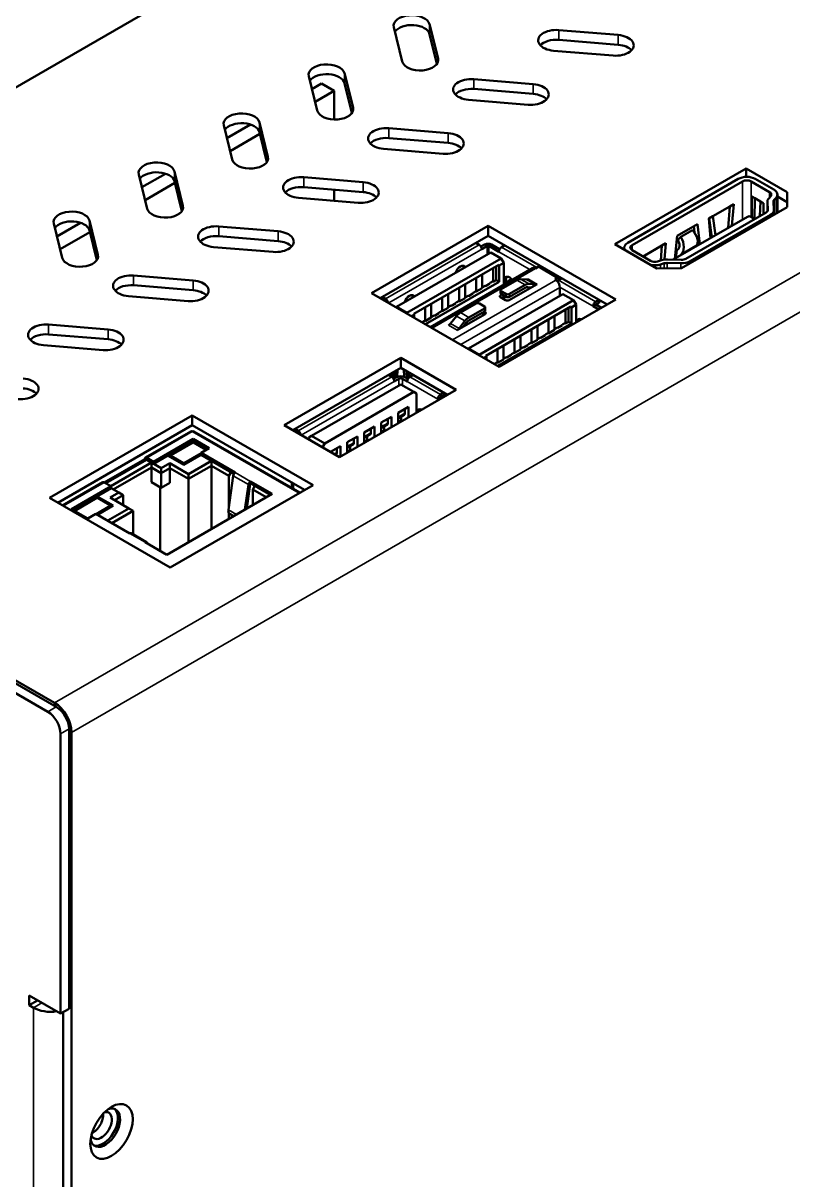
# Model space of a CAD drawing. Header units: millimetres. Extents: x 2117 to 4352, y 853 to 2102.
# Drawn here: x 3406.3 to 3470.3, y 1853.2 to 1949.4 of the extents above; entities that cross this region are included whole.
import ezdxf

# ---------------------------------------------------------------- set-up
doc = ezdxf.new("R2010")
doc.units = ezdxf.units.MM
doc.header["$LTSCALE"] = 1.8
doc.layers.add('외형선(ISO)', color=7, linetype='Continuous', lineweight=50)
doc.layers.add('좁은 외형선(ISO)', color=7, linetype='Continuous', lineweight=35)

msp = doc.modelspace()

# ---------------------------------------------------------------- linework, layer by layer
at = {"layer": '외형선(ISO)'}
for p, q in [((3363.978, 1919.986), (3464.175, 1977.835)), ((3437.8, 1946.196), (3437.093, 1949.053)), ((3440.063, 1949.298), (3440.77, 1946.441)), ((3440.678, 1945.997), (3440.063, 1948.482)), ((3450.811, 1948.808), (3455.761, 1948.4)), ((3455.761, 1947.584), (3450.811, 1947.992)), ((3455.336, 1946.686), (3450.387, 1947.094)), ((3430.729, 1942.113), (3430.022, 1944.971)), ((3432.992, 1945.216), (3433.699, 1942.358)), ((3443.74, 1944.726), (3448.69, 1944.318)), ((3430.287, 1943.899), (3431.083, 1944.359)), ((3430.552, 1942.828), (3432.143, 1943.746)), ((3432.143, 1943.746), (3431.083, 1944.359)), ((3432.143, 1943.746), (3432.143, 1941.371)), ((3433.607, 1941.914), (3432.992, 1944.399)), ((3448.69, 1943.501), (3443.74, 1943.909)), ((3448.265, 1942.603), (3443.316, 1943.011)), ((3423.658, 1938.031), (3422.951, 1940.888)), ((3423.216, 1939.817), (3425.175, 1940.948)), ((3425.921, 1941.133), (3426.628, 1938.276)), ((3423.481, 1938.745), (3425.956, 1940.174)), ((3426.536, 1937.832), (3425.921, 1940.317)), ((3436.669, 1940.643), (3441.619, 1940.235)), ((3441.619, 1939.419), (3436.669, 1939.827)), ((3441.194, 1938.521), (3436.245, 1938.929)), ((3418.85, 1937.051), (3419.557, 1934.193)), ((3455.48, 1930.994), (3466.393, 1937.294)), ((3466.393, 1937.294), (3469.822, 1935.314)), ((3466.393, 1937.294), (3466.393, 1936.598)), ((3416.587, 1933.948), (3415.88, 1936.806)), ((3416.145, 1935.734), (3418.104, 1936.865)), ((3416.41, 1934.663), (3418.885, 1936.091)), ((3419.465, 1933.749), (3418.85, 1936.234)), ((3429.598, 1936.561), (3434.547, 1936.153)), ((3465.745, 1936.43), (3456.553, 1931.123)), ((3456.906, 1930.919), (3466.099, 1936.226)), ((3466.806, 1936.226), (3468.35, 1935.335)), ((3468.703, 1935.539), (3467.159, 1936.43)), ((3434.547, 1935.336), (3429.598, 1935.744)), ((3432.143, 1935.535), (3432.143, 1934.601)), ((3468.44, 1934.997), (3468.273, 1934.812)), ((3468.996, 1935.131), (3468.996, 1933.612)), ((3469.822, 1934.498), (3468.996, 1934.975)), ((3469.822, 1935.314), (3469.822, 1934.09)), ((3434.123, 1934.438), (3429.173, 1934.846)), ((3469.822, 1934.09), (3461.031, 1929.014)), ((3465.038, 1934.144), (3463.624, 1933.328)), ((3464.909, 1932.357), (3465.038, 1934.144)), ((3465.038, 1934.144), (3465.376, 1934.34)), ((3465.376, 1934.34), (3465.22, 1932.536)), ((3466.859, 1934.971), (3467.126, 1934.817)), ((3466.859, 1933.256), (3466.859, 1934.971)), ((3467.083, 1933.08), (3467.126, 1934.817)), ((3467.582, 1934.554), (3467.126, 1934.817)), ((3467.539, 1933.343), (3467.582, 1934.554)), ((3467.582, 1934.554), (3467.849, 1934.399)), ((3467.849, 1934.399), (3467.849, 1933.522)), ((3468.16, 1934.546), (3468.16, 1933.723)), ((3468.161, 1934.52), (3468.21, 1933.863)), ((3468.71, 1933.875), (3468.66, 1934.533)), ((3468.716, 1934.679), (3468.883, 1934.864)), ((3466.521, 1933.288), (3460.335, 1929.716)), ((3468.064, 1933.646), (3461.375, 1929.784)), ((3461.729, 1929.58), (3468.418, 1933.442)), ((3463.285, 1933.132), (3463.624, 1933.328)), ((3463.442, 1931.51), (3463.285, 1933.132)), ((3463.554, 1931.575), (3463.325, 1933.155)), ((3463.853, 1931.747), (3463.624, 1933.328)), ((3466.955, 1933.2), (3466.804, 1933.288)), ((3466.907, 1932.978), (3466.989, 1933.063)), ((3467.014, 1933.119), (3467.014, 1933.04)), ((3468.711, 1933.85), (3468.711, 1933.448)), ((3409.516, 1929.866), (3408.809, 1932.723)), ((3409.074, 1931.652), (3411.033, 1932.783)), ((3411.779, 1932.968), (3412.486, 1930.111)), ((3412.394, 1929.667), (3411.779, 1932.152)), ((3422.527, 1932.478), (3427.476, 1932.07)), ((3435.247, 1926.93), (3444.935, 1932.523)), ((3444.935, 1932.523), (3455.556, 1926.391)), ((3444.935, 1932.523), (3444.935, 1931.707)), ((3460.654, 1931.695), (3462.351, 1932.674)), ((3461.946, 1932.174), (3460.956, 1931.602)), ((3462.101, 1931.961), (3462.041, 1932.495)), ((3462.351, 1932.674), (3462.541, 1930.99)), ((3409.339, 1930.58), (3411.814, 1932.009)), ((3427.476, 1931.254), (3422.527, 1931.662)), ((3444.935, 1931.707), (3435.955, 1926.522)), ((3454.848, 1925.983), (3444.935, 1931.707)), ((3460.464, 1929.791), (3460.654, 1931.695)), ((3460.717, 1931.36), (3460.956, 1931.602)), ((3427.052, 1930.356), (3422.102, 1930.764)), ((3445.154, 1930.315), (3437.305, 1925.783)), ((3444.185, 1930.956), (3443.91, 1931.115)), ((3444.337, 1930.798), (3444.645, 1930.976)), ((3444.404, 1930.584), (3444.864, 1930.85)), ((3444.645, 1930.976), (3444.864, 1930.85)), ((3445.006, 1930.85), (3445.225, 1930.976)), ((3445.006, 1930.85), (3445.826, 1930.376)), ((3445.154, 1930.315), (3446.031, 1929.809)), ((3445.225, 1930.976), (3445.894, 1930.59)), ((3446.321, 1930.907), (3446.045, 1930.748)), ((3458.957, 1928.987), (3455.48, 1930.994)), ((3456.26, 1930.627), (3456.188, 1930.586)), ((3456.26, 1930.715), (3456.26, 1930.544)), ((3458.45, 1929.619), (3456.906, 1930.511)), ((3459.381, 1930.878), (3457.967, 1930.062)), ((3459.292, 1929.645), (3459.381, 1930.878)), ((3459.381, 1930.878), (3459.72, 1931.074)), ((3459.72, 1931.074), (3459.601, 1929.715)), ((3460.538, 1929.834), (3460.63, 1930.511)), ((3460.747, 1930.579), (3460.63, 1930.511)), ((3462.244, 1930.859), (3460.958, 1930.117)), ((3462.244, 1930.859), (3462.247, 1930.82)), ((3438.182, 1925.277), (3446.031, 1929.809)), ((3445.819, 1929.278), (3438.748, 1925.195)), ((3445.854, 1929.217), (3445.819, 1929.278)), ((3446.243, 1929.441), (3445.854, 1929.217)), ((3445.854, 1929.217), (3445.854, 1927.869)), ((3446.031, 1929.809), (3446.243, 1929.441)), ((3446.243, 1929.441), (3446.243, 1927.634)), ((3457.825, 1929.98), (3457.967, 1930.062)), ((3457.993, 1929.883), (3457.967, 1930.062)), ((3459.356, 1929.664), (3459.034, 1929.567)), ((3459.265, 1929.311), (3459.586, 1929.408)), ((3459.839, 1929.44), (3460.978, 1929.411)), ((3461, 1929.7), (3459.861, 1929.728)), ((3460.958, 1930.117), (3460.952, 1930.073)), ((3415.456, 1928.396), (3420.405, 1927.988)), ((3448.625, 1929.009), (3440.136, 1924.108)), ((3442.88, 1929.085), (3442.89, 1929.008)), ((3444.44, 1927.339), (3444.44, 1928.482)), ((3444.44, 1928.482), (3444.44, 1927.388)), ((3445.359, 1929.012), (3445.359, 1927.869)), ((3445.359, 1927.918), (3445.359, 1929.012)), ((3445.607, 1929.155), (3445.607, 1928.012)), ((3449.087, 1929.107), (3448.875, 1928.985)), ((3449.242, 1929.122), (3450.84, 1928.2)), ((3449.347, 1929.062), (3449.432, 1929.11)), ((3449.491, 1929.077), (3449.491, 1928.979)), ((3461.031, 1929.014), (3458.957, 1928.987)), ((3420.405, 1927.171), (3415.456, 1927.579)), ((3445.854, 1927.869), (3439.738, 1924.338)), ((3442.531, 1927.379), (3442.531, 1926.236)), ((3442.531, 1926.285), (3442.531, 1927.379)), ((3443.026, 1926.522), (3443.026, 1927.665)), ((3443.026, 1927.665), (3443.026, 1926.571)), ((3443.945, 1928.196), (3443.945, 1927.053)), ((3443.945, 1927.102), (3443.945, 1928.196)), ((3444.44, 1927.339), (3443.945, 1927.053)), ((3444.687, 1927.531), (3444.44, 1927.388)), ((3444.723, 1927.502), (3444.719, 1927.504)), ((3444.723, 1927.502), (3445.076, 1927.706)), ((3445.076, 1927.706), (3445.072, 1927.708)), ((3445.359, 1927.918), (3445.112, 1927.775)), ((3445.317, 1927.894), (3445.359, 1927.869)), ((3445.607, 1928.012), (3445.359, 1927.869)), ((3445.607, 1928.012), (3445.854, 1927.869)), ((3446.013, 1927.267), (3447.314, 1928.018)), ((3446.384, 1927.716), (3446.43, 1928.135)), ((3446.45, 1927.778), (3446.435, 1927.745)), ((3446.579, 1927.927), (3446.833, 1928.073)), ((3449.009, 1927.682), (3446.676, 1926.335)), ((3446.72, 1926.859), (3448.021, 1927.61)), ((3446.72, 1926.614), (3448.021, 1927.365)), ((3447.637, 1928.103), (3448.133, 1928.052)), ((3448.237, 1927.422), (3448.509, 1927.394)), ((3448.344, 1927.695), (3448.841, 1927.644)), ((3449.002, 1927.686), (3449.009, 1927.682)), ((3449.002, 1927.686), (3449.002, 1927.678)), ((3450.473, 1928.062), (3450.685, 1928.184)), ((3450.558, 1928.013), (3450.473, 1928.062)), ((3450.667, 1927.929), (3450.685, 1927.94)), ((3451.058, 1928.171), (3450.783, 1928.012)), ((3450.911, 1926.698), (3450.911, 1927.401)), ((3419.981, 1926.273), (3415.031, 1926.681)), ((3445.868, 1920.798), (3435.247, 1926.93)), ((3436.073, 1926.59), (3436.073, 1926.461)), ((3436.131, 1926.624), (3436.407, 1926.465)), ((3438.637, 1926.636), (3438.647, 1926.558)), ((3441.116, 1926.563), (3441.116, 1925.42)), ((3441.116, 1925.469), (3441.116, 1926.563)), ((3441.611, 1925.706), (3441.611, 1926.849)), ((3441.611, 1926.849), (3441.611, 1925.755)), ((3443.026, 1926.522), (3442.531, 1926.236)), ((3443.273, 1926.714), (3443.026, 1926.571)), ((3443.308, 1926.685), (3443.304, 1926.688)), ((3443.308, 1926.685), (3443.662, 1926.89)), ((3451.164, 1926.845), (3443.316, 1922.313)), ((3443.662, 1926.89), (3443.658, 1926.892)), ((3443.945, 1927.102), (3443.697, 1926.959)), ((3443.902, 1927.077), (3443.945, 1927.053)), ((3444.192, 1921.807), (3452.041, 1926.338)), ((3455.556, 1926.391), (3445.868, 1920.798)), ((3445.955, 1926.941), (3445.955, 1927.186)), ((3445.969, 1926.743), (3446.091, 1926.814)), ((3446.393, 1926.335), (3445.969, 1926.58)), ((3446.013, 1927.104), (3446.438, 1926.859)), ((3446.013, 1926.859), (3446.438, 1926.614)), ((3446.039, 1926.539), (3446.303, 1926.692)), ((3446.117, 1926.494), (3446.381, 1926.647)), ((3451.164, 1926.845), (3452.041, 1926.338)), ((3452.041, 1926.338), (3452.253, 1925.971)), ((3453.894, 1926.216), (3454.17, 1926.375)), ((3454.228, 1926.341), (3454.228, 1926.212)), ((3437.305, 1925.783), (3437.27, 1925.763)), ((3437.305, 1925.783), (3438.182, 1925.277)), ((3439.702, 1925.746), (3439.702, 1924.603)), ((3439.702, 1924.652), (3439.702, 1925.746)), ((3440.197, 1924.889), (3440.197, 1926.032)), ((3440.197, 1926.032), (3440.197, 1924.938)), ((3441.116, 1925.469), (3440.869, 1925.326)), ((3441.074, 1925.444), (3441.116, 1925.42)), ((3441.611, 1925.706), (3441.116, 1925.42)), ((3441.859, 1925.898), (3441.611, 1925.755)), ((3441.894, 1925.869), (3441.89, 1925.871)), ((3441.894, 1925.869), (3442.248, 1926.073)), ((3442.248, 1926.073), (3442.244, 1926.075)), ((3442.531, 1926.285), (3442.283, 1926.142)), ((3442.488, 1926.261), (3442.531, 1926.236)), ((3442.629, 1925.313), (3443.93, 1926.064)), ((3443.336, 1924.905), (3444.637, 1925.656)), ((3443.336, 1924.66), (3444.637, 1925.411)), ((3444.213, 1926.064), (3444.637, 1925.819)), ((3444.618, 1925.4), (3444.696, 1925.355)), ((3444.695, 1925.493), (3444.695, 1925.738)), ((3451.829, 1925.808), (3444.758, 1921.725)), ((3451.37, 1925.542), (3451.37, 1924.399)), ((3451.37, 1924.448), (3451.37, 1925.542)), ((3451.617, 1925.685), (3451.617, 1924.542)), ((3451.864, 1925.746), (3451.829, 1925.808)), ((3452.253, 1925.971), (3451.864, 1925.746)), ((3451.864, 1925.746), (3451.864, 1924.399)), ((3452.253, 1925.971), (3452.253, 1924.485)), ((3453.675, 1925.845), (3453.894, 1925.971)), ((3453.675, 1925.845), (3454.141, 1925.575)), ((3453.894, 1925.971), (3454.17, 1926.13)), ((3453.894, 1925.971), (3454.361, 1925.702)), ((3438.217, 1925.216), (3438.182, 1925.277)), ((3438.783, 1925.134), (3438.571, 1925.012)), ((3438.748, 1925.195), (3438.783, 1925.134)), ((3438.783, 1925.134), (3438.783, 1925.216)), ((3438.783, 1925.216), (3438.783, 1925.134)), ((3438.783, 1924.889), (3438.783, 1925.134)), ((3439.702, 1924.652), (3439.455, 1924.509)), ((3439.66, 1924.628), (3439.702, 1924.603)), ((3440.197, 1924.889), (3439.702, 1924.603)), ((3440.445, 1925.081), (3440.197, 1924.938)), ((3440.48, 1925.052), (3440.476, 1925.055)), ((3440.48, 1925.052), (3440.834, 1925.257)), ((3440.834, 1925.257), (3440.829, 1925.259)), ((3441.81, 1924.401), (3442.306, 1925.025)), ((3444.696, 1925.192), (3442.362, 1923.845)), ((3442.517, 1923.993), (3443.013, 1924.617)), ((3442.848, 1924.125), (3443.12, 1924.468)), ((3444.406, 1925.278), (3444.625, 1925.151)), ((3451.864, 1924.399), (3445.748, 1920.868)), ((3449.955, 1924.726), (3449.955, 1923.583)), ((3449.955, 1923.632), (3449.955, 1924.726)), ((3450.45, 1923.869), (3450.45, 1925.012)), ((3450.45, 1925.012), (3450.45, 1923.918)), ((3451.37, 1924.448), (3451.122, 1924.305)), ((3451.327, 1924.424), (3451.37, 1924.399)), ((3451.617, 1924.542), (3451.37, 1924.399)), ((3451.617, 1924.542), (3451.864, 1924.399)), ((3408.384, 1924.314), (3413.334, 1923.905)), ((3413.334, 1923.089), (3408.384, 1923.497)), ((3442.362, 1923.845), (3442.355, 1923.849)), ((3448.541, 1923.909), (3448.541, 1922.766)), ((3448.541, 1922.815), (3448.541, 1923.909)), ((3449.036, 1923.052), (3449.036, 1924.195)), ((3449.036, 1924.195), (3449.036, 1923.101)), ((3449.955, 1923.632), (3449.708, 1923.489)), ((3449.913, 1923.607), (3449.955, 1923.583)), ((3450.45, 1923.869), (3449.955, 1923.583)), ((3450.698, 1924.06), (3450.45, 1923.918)), ((3450.733, 1924.032), (3450.729, 1924.034)), ((3450.733, 1924.032), (3451.087, 1924.236)), ((3451.087, 1924.236), (3451.083, 1924.238)), ((3412.91, 1922.191), (3407.96, 1922.599)), ((3446.208, 1921.419), (3446.208, 1922.562)), ((3446.208, 1922.562), (3446.208, 1921.468)), ((3447.127, 1923.093), (3447.127, 1921.95)), ((3447.127, 1921.999), (3447.127, 1923.093)), ((3447.622, 1922.236), (3447.622, 1923.379)), ((3447.622, 1923.379), (3447.622, 1922.285)), ((3447.905, 1922.399), (3448.258, 1922.603)), ((3448.258, 1922.603), (3448.254, 1922.605)), ((3448.541, 1922.815), (3448.294, 1922.672)), ((3448.499, 1922.791), (3448.541, 1922.766)), ((3449.036, 1923.052), (3448.541, 1922.766)), ((3449.284, 1923.244), (3449.036, 1923.101)), ((3449.319, 1923.215), (3449.315, 1923.218)), ((3449.319, 1923.215), (3449.672, 1923.419)), ((3449.672, 1923.419), (3449.668, 1923.422)), ((3427.978, 1915.94), (3437.666, 1921.533)), ((3437.666, 1921.533), (3442.276, 1918.872)), ((3437.666, 1921.533), (3437.666, 1920.717)), ((3443.316, 1922.313), (3443.28, 1922.293)), ((3443.316, 1922.313), (3444.192, 1921.807)), ((3444.228, 1921.746), (3444.192, 1921.807)), ((3444.793, 1921.664), (3444.581, 1921.542)), ((3444.758, 1921.725), (3444.793, 1921.664)), ((3444.793, 1921.664), (3444.793, 1921.746)), ((3444.793, 1921.746), (3444.793, 1921.664)), ((3444.793, 1921.419), (3444.793, 1921.664)), ((3445.713, 1922.276), (3445.713, 1921.133)), ((3445.713, 1921.182), (3445.713, 1922.276)), ((3446.455, 1921.611), (3446.208, 1921.468)), ((3446.49, 1921.582), (3446.486, 1921.585)), ((3446.49, 1921.582), (3446.844, 1921.786)), ((3446.844, 1921.786), (3446.84, 1921.789)), ((3447.127, 1921.999), (3446.879, 1921.856)), ((3447.084, 1921.974), (3447.127, 1921.95)), ((3447.622, 1922.236), (3447.127, 1921.95)), ((3447.869, 1922.427), (3447.622, 1922.285)), ((3447.905, 1922.399), (3447.901, 1922.401)), ((3437.666, 1920.717), (3428.686, 1915.532)), ((3437.361, 1919.958), (3437.388, 1920.557)), ((3441.569, 1918.463), (3437.666, 1920.717)), ((3437.915, 1920.573), (3437.941, 1919.97)), ((3445.713, 1921.182), (3445.465, 1921.039)), ((3445.67, 1921.158), (3445.713, 1921.133)), ((3446.208, 1921.419), (3445.713, 1921.133)), ((3436.916, 1919.966), (3436.64, 1920.125)), ((3436.892, 1920.27), (3436.862, 1919.997)), ((3437.104, 1920.392), (3437.044, 1919.845)), ((3437.312, 1919.933), (3437.075, 1919.796)), ((3437.524, 1919.811), (3437.135, 1919.586)), ((3437.176, 1919.854), (3437.176, 1920.434)), ((3438.203, 1919.582), (3437.807, 1919.811)), ((3438.264, 1919.792), (3438.019, 1919.933)), ((3438.138, 1920.444), (3438.163, 1919.85)), ((3438.373, 1919.927), (3438.334, 1920.331)), ((3438.698, 1920.121), (3438.422, 1919.962)), ((3409.021, 1892.511), (3363.413, 1918.843)), ((3408.879, 1892.838), (3363.978, 1918.761)), ((3437.68, 1919.337), (3430.255, 1915.05)), ((3438.769, 1918.708), (3431.344, 1914.422)), ((3442.276, 1918.872), (3432.589, 1913.279)), ((3438.769, 1918.708), (3437.68, 1919.337)), ((3438.981, 1918.586), (3438.769, 1918.708)), ((3440.968, 1918.492), (3441.244, 1918.651)), ((3362.705, 1918.435), (3408.314, 1892.103)), ((3438.981, 1918.586), (3438.981, 1916.969)), ((3440.749, 1918.112), (3440.961, 1918.235)), ((3440.855, 1918.051), (3440.749, 1918.112)), ((3441.067, 1918.173), (3440.961, 1918.235)), ((3440.968, 1918.247), (3441.456, 1918.529)), ((3408.455, 1909.902), (3420.335, 1916.761)), ((3420.335, 1916.761), (3430.376, 1910.964)), ((3420.335, 1916.761), (3420.335, 1915.944)), ((3438.309, 1917.463), (3437.461, 1916.973)), ((3437.461, 1916.973), (3437.461, 1916.091)), ((3437.957, 1916.798), (3437.461, 1916.511)), ((3438.019, 1917.296), (3438.019, 1916.935)), ((3438.309, 1916.581), (3438.309, 1917.463)), ((3438.981, 1916.969), (3438.984, 1916.997)), ((3439.193, 1917.092), (3439.196, 1917.119)), ((3420.335, 1915.944), (3409.162, 1909.494)), ((3429.668, 1910.556), (3420.335, 1915.944)), ((3432.589, 1913.279), (3427.978, 1915.94)), ((3435.481, 1915.83), (3434.632, 1915.34)), ((3435.481, 1914.948), (3435.481, 1915.83)), ((3436.895, 1916.647), (3436.047, 1916.157)), ((3436.047, 1916.157), (3436.047, 1915.275)), ((3436.543, 1915.981), (3436.047, 1915.695)), ((3436.301, 1915.842), (3436.301, 1915.52)), ((3436.605, 1916.479), (3436.605, 1916.119)), ((3436.895, 1915.765), (3436.895, 1916.647)), ((3437.461, 1916.189), (3437.715, 1916.336)), ((3437.461, 1916.238), (3437.503, 1916.214)), ((3437.715, 1916.658), (3437.715, 1916.336)), ((3437.715, 1916.336), (3437.8, 1916.287)), ((3420.21, 1915.426), (3416.427, 1913.242)), ((3417.117, 1912.903), (3420.405, 1914.801)), ((3420.405, 1914.801), (3421.749, 1914.026)), ((3420.405, 1914.801), (3420.405, 1914.638)), ((3420.46, 1915.426), (3429.282, 1910.332)), ((3428.862, 1915.634), (3429.138, 1915.475)), ((3430.038, 1914.925), (3430.255, 1915.05)), ((3430.038, 1914.925), (3430.038, 1914.751)), ((3430.255, 1915.05), (3431.344, 1914.422)), ((3434.067, 1915.014), (3433.218, 1914.524)), ((3433.777, 1914.846), (3433.777, 1914.486)), ((3434.067, 1914.132), (3434.067, 1915.014)), ((3434.632, 1915.34), (3434.632, 1914.458)), ((3435.129, 1915.165), (3434.632, 1914.878)), ((3434.887, 1915.025), (3434.887, 1914.703)), ((3435.191, 1915.663), (3435.191, 1915.302)), ((3436.047, 1915.373), (3436.301, 1915.52)), ((3436.047, 1915.421), (3436.088, 1915.397)), ((3436.301, 1915.52), (3436.386, 1915.471)), ((3417.117, 1912.74), (3420.405, 1914.638)), ((3420.405, 1914.638), (3418.284, 1913.413)), ((3418.467, 1913.423), (3420.305, 1914.485)), ((3420.405, 1914.638), (3421.607, 1913.944)), ((3421.607, 1913.944), (3420.405, 1914.638)), ((3420.405, 1914.511), (3420.405, 1914.638)), ((3420.505, 1914.485), (3421.525, 1913.896)), ((3421.749, 1914.026), (3421.077, 1913.638)), ((3431.344, 1914.422), (3431.16, 1914.103)), ((3432.652, 1914.197), (3431.825, 1913.719)), ((3432.362, 1914.03), (3432.362, 1913.669)), ((3432.652, 1913.315), (3432.652, 1914.197)), ((3433.218, 1914.524), (3433.218, 1913.642)), ((3433.715, 1914.348), (3433.218, 1914.062)), ((3433.218, 1913.74), (3433.473, 1913.887)), ((3433.473, 1914.209), (3433.473, 1913.887)), ((3433.473, 1913.887), (3433.557, 1913.838)), ((3434.632, 1914.556), (3434.887, 1914.703)), ((3434.632, 1914.605), (3434.674, 1914.581)), ((3434.887, 1914.703), (3434.972, 1914.654)), ((3416.375, 1913.128), (3413.016, 1911.188)), ((3413.143, 1911.115), (3416.527, 1913.069)), ((3416.502, 1913.054), (3416.375, 1913.128)), ((3417.117, 1912.903), (3416.552, 1913.23)), ((3417.117, 1912.74), (3416.552, 1913.066)), ((3417.117, 1912.903), (3417.117, 1912.74)), ((3418.284, 1913.413), (3419.627, 1912.638)), ((3419.627, 1912.638), (3421.077, 1913.475)), ((3420.016, 1911.882), (3421.926, 1912.985)), ((3423.905, 1912.005), (3421.077, 1913.638)), ((3421.077, 1913.638), (3421.077, 1913.475)), ((3423.799, 1911.903), (3421.077, 1913.475)), ((3421.926, 1912.985), (3423.552, 1912.046)), ((3421.926, 1912.576), (3421.926, 1912.985)), ((3432.3, 1913.532), (3432.225, 1913.488)), ((3433.218, 1913.788), (3433.26, 1913.764)), ((3413.546, 1910.882), (3416.94, 1912.842)), ((3416.94, 1912.433), (3413.759, 1910.596)), ((3416.94, 1912.842), (3417.754, 1912.372)), ((3416.94, 1912.842), (3416.94, 1912.433)), ((3417.754, 1911.964), (3416.94, 1912.433)), ((3416.94, 1912.433), (3416.94, 1911.209)), ((3417.754, 1912.372), (3418.461, 1912.78)), ((3417.754, 1912.372), (3417.754, 1911.964)), ((3418.461, 1912.372), (3417.754, 1911.964)), ((3417.754, 1911.964), (3417.754, 1910.739)), ((3418.461, 1912.78), (3420.016, 1911.882)), ((3418.461, 1912.78), (3418.461, 1912.372)), ((3420.016, 1911.474), (3418.461, 1912.372)), ((3418.461, 1912.372), (3418.461, 1911.148)), ((3421.926, 1912.576), (3420.016, 1911.474)), ((3420.016, 1911.474), (3420.016, 1911.882)), ((3423.375, 1911.739), (3421.926, 1912.576)), ((3421.926, 1912.576), (3421.926, 1907.31)), ((3423.552, 1912.046), (3423.375, 1911.739)), ((3412.891, 1911.201), (3409.549, 1909.271)), ((3413.016, 1911.188), (3413.582, 1910.862)), ((3416.94, 1911.209), (3417.754, 1910.739)), ((3417.754, 1910.739), (3418.461, 1911.148)), ((3430.376, 1910.964), (3418.496, 1904.105)), ((3420.016, 1911.474), (3420.016, 1906.208)), ((3423.731, 1911.736), (3423.334, 1908.901)), ((3423.375, 1911.739), (3423.375, 1909.197)), ((3425.004, 1911.001), (3424.712, 1908.919)), ((3425.143, 1911.053), (3424.856, 1909.002)), ((3426.981, 1910.229), (3425.178, 1911.27)), ((3425.178, 1911.107), (3425.178, 1911.27)), ((3426.84, 1910.147), (3425.178, 1911.107)), ((3428.61, 1910.721), (3428.61, 1911.167)), ((3413.582, 1910.862), (3410.294, 1908.963)), ((3413.582, 1910.698), (3410.435, 1908.882)), ((3410.435, 1908.882), (3412.415, 1910.025)), ((3412.415, 1910.025), (3413.759, 1909.249)), ((3412.415, 1909.898), (3412.415, 1910.025)), ((3413.511, 1909.923), (3414.218, 1910.331)), ((3413.582, 1910.862), (3413.582, 1910.698)), ((3414.218, 1910.331), (3413.582, 1910.698)), ((3414.572, 1910.127), (3413.865, 1909.719)), ((3414.218, 1910.331), (3414.572, 1910.127)), ((3414.572, 1910.127), (3414.572, 1909.31)), ((3417.648, 1910.8), (3417.648, 1905.493)), ((3418.213, 1905.167), (3426.981, 1910.229)), ((3425.355, 1910.596), (3425.532, 1910.903)), ((3426.486, 1909.943), (3425.355, 1910.596)), ((3425.355, 1909.29), (3425.355, 1910.596)), ((3425.532, 1910.903), (3426.84, 1910.147)), ((3418.496, 1904.105), (3408.455, 1909.902)), ((3410.518, 1908.834), (3412.315, 1909.871)), ((3413.759, 1909.249), (3412.45, 1908.494)), ((3412.515, 1909.871), (3413.576, 1909.259)), ((3413.299, 1908.004), (3415.067, 1909.025)), ((3415.067, 1909.025), (3413.511, 1909.923)), ((3415.42, 1908.82), (3415.067, 1909.025)), ((3410.294, 1908.963), (3411.637, 1908.188)), ((3411.637, 1908.188), (3412.309, 1908.576)), ((3412.309, 1908.576), (3415.137, 1906.943)), ((3415.42, 1908.82), (3413.652, 1907.8)), ((3415.42, 1908.82), (3415.42, 1906.864)), ((3423.375, 1908.651), (3423.375, 1908.147)), ((3423.718, 1908.386), (3423.753, 1908.365)), ((3415.262, 1906.955), (3416.535, 1906.22)), ((3416.41, 1906.208), (3418.213, 1905.167)), ((3416.59, 1906.104), (3416.584, 1906.14)), ((3409.374, 1890.266), (3409.374, 1866.995)), ((3410.082, 1890.674), (3410.082, 1867.404)), ((3410.294, 1732.396), (3410.294, 1890.388)), ((3406.758, 1867.689), (3406.758, 1868.506)), ((3406.758, 1868.506), (3409.374, 1866.995)), ((3407.465, 1868.098), (3406.758, 1867.689)), ((3407.112, 1867.485), (3406.758, 1867.689)), ((3409.374, 1866.995), (3410.082, 1867.404)), ((3409.587, 1867.118), (3409.587, 1755.421))]:
    msp.add_line(p, q, dxfattribs=at)
for centre, start, end in [((3420.405, 1914.311), 60, 120), ((3418.567, 1913.25), 120, 150), ((3412.415, 1909.698), 60, 120), ((3413.476, 1909.086), 30, 60)]:
    msp.add_arc(centre, 0.2, start, end, dxfattribs=at)
for centre, major_axis, ratio, start_param, end_param in [((3438.578, 1949.176), (-1.5, 0), 0.57735, 3.28349, 6.425082), ((3438.578, 1948.359), (1.5, 0), 0.57735, 0.141897, 2.761175), ((3450.599, 1947.951), (-1.5, 0), 0.57735, 4.570492, 7.712085), ((3450.599, 1947.135), (-1.5, 0), 0.57735, 4.570492, 5.792303), ((3455.549, 1947.543), (1.5, 0), 0.57735, 4.570492, 7.712085), ((3455.549, 1946.726), (-1.5, 0), 0.57735, 3.632475, 4.570492), ((3431.507, 1945.093), (-1.5, 0), 0.57735, 3.28349, 6.425082), ((3439.285, 1946.318), (1.5, 0), 0.57735, 3.28349, 6.425082), ((3431.507, 1944.277), (1.5, 0), 0.57735, 0.141897, 2.761175), ((3443.528, 1943.869), (-1.5, 0), 0.57735, 4.570492, 7.712085), ((3443.528, 1943.052), (-1.5, 0), 0.57735, 4.570492, 5.792303), ((3448.477, 1943.46), (1.5, 0), 0.57735, 4.570492, 7.712085), ((3448.477, 1942.644), (-1.5, 0), 0.57735, 3.632475, 4.570492), ((3424.436, 1941.011), (-1.5, 0), 0.57735, 3.28349, 6.425082), ((3432.214, 1942.236), (1.5, 0), 0.57735, 3.28349, 6.425082), ((3424.436, 1940.194), (1.5, 0), 0.57735, 0.141897, 2.761175), ((3436.457, 1939.786), (-1.5, 0), 0.57735, 4.570492, 7.712085), ((3436.457, 1938.97), (-1.5, 0), 0.57735, 4.570492, 5.792303), ((3441.406, 1939.378), (1.5, 0), 0.57735, 4.570492, 7.712085), ((3441.406, 1938.561), (-1.5, 0), 0.57735, 3.632475, 4.570492), ((3425.143, 1938.153), (1.5, 0), 0.57735, 3.28349, 6.425082), ((3417.365, 1936.928), (-1.5, 0), 0.57735, 3.28349, 6.425082), ((3417.365, 1936.112), (1.5, 0), 0.57735, 0.141897, 2.761175), ((3429.386, 1935.704), (-1.5, 0), 0.57735, 4.570492, 7.712085), ((3434.335, 1935.295), (1.5, 0), 0.57735, 4.570492, 7.712085), ((3466.452, 1936.022), (-1, 0), 0.57735, 3.926991, 5.497787), ((3466.452, 1936.022), (0.5, 0), 0.57735, 0.785398, 2.356194), ((3429.386, 1934.887), (-1.5, 0), 0.57735, 4.570492, 5.792303), ((3434.335, 1934.479), (-1.5, 0), 0.57735, 3.632475, 4.570492), ((3467.996, 1935.131), (0.5, 0), 0.57735, 5.803666, 7.068583), ((3467.996, 1935.131), (1, 0), 0.57735, 5.803666, 7.068583), ((3418.072, 1934.071), (1.5, 0), 0.57735, 3.28349, 6.425082), ((3469.16, 1934.546), (-1, 0), 0.57735, 5.803666, 6.326636), ((3469.16, 1934.546), (-0.5, 0), 0.57735, 5.803666, 6.326636), ((3410.294, 1932.846), (-1.5, 0), 0.57735, 3.28349, 6.425082), ((3466.662, 1933.206), (-0.2, 0), 0.57735, 3.926991, 5.497787), ((3466.814, 1933.119), (0.2, 0), 0.57735, 5.776087, 7.068583), ((3467.711, 1933.85), (0.5, 0), 0.57735, 5.497787, 6.326636), ((3467.711, 1933.85), (1, 0), 0.57735, 5.497787, 6.326636), ((3410.294, 1932.029), (1.5, 0), 0.57735, 0.141897, 2.761175), ((3422.314, 1931.621), (-1.5, 0), 0.57735, 4.570492, 7.712085), ((3461.59, 1931.739), (-0.64, 0.89), 0.498497, 3.171935, 4.844855), ((3422.314, 1930.805), (-1.5, 0), 0.57735, 4.570492, 5.792303), ((3427.264, 1931.213), (1.5, 0), 0.57735, 4.570492, 7.712085), ((3427.264, 1930.396), (-1.5, 0), 0.57735, 3.632475, 4.570492), ((3460.435, 1931.072), (-0.229, 0.55), 0.646152, 3.050611, 4.978457), ((3460.435, 1931.072), (-0.422, 1.014), 0.646152, 3.305538, 4.978457), ((3444.185, 1930.703), (0.155, -0.268), 0.57735, 0.817662, 2.356194), ((3444.935, 1930.801), (0.4, 0), 0.57735, 0.810401, 2.331192), ((3444.935, 1930.801), (0.1, 0), 0.57735, 0.785398, 2.356194), ((3444.645, 1930.968), (0.155, -0.268), 0.57735, 0.785398, 0.817662), ((3445.225, 1930.968), (-0.155, -0.268), 0.57735, 5.465523, 5.497787), ((3446.045, 1930.494), (0.155, 0.268), 0.57735, 0.785398, 2.323931), ((3457.26, 1930.715), (-1, 0), 0.57735, 5.497787, 6.656255), ((3457.26, 1930.715), (-0.5, 0), 0.57735, 5.497787, 7.068583), ((3411.001, 1929.988), (1.5, 0), 0.57735, 3.28349, 6.425082), ((3442.637, 1928.625), (0.325, 0.563), 0.57735, 5.96025, 8.176917), ((3442.425, 1928.747), (0.325, 0.563), 0.57735, 5.640757, 5.950738), ((3458.804, 1929.823), (1, 0), 0.57735, 4.339319, 5.191908), ((3458.804, 1929.823), (-0.5, 0), 0.57735, 0.785398, 2.050316), ((3459.817, 1929.152), (-1, 0), 0.57735, 4.668938, 5.191908), ((3459.817, 1929.152), (0.5, 0), 0.57735, 1.527345, 2.050316), ((3461.021, 1929.988), (1, 0), 0.57735, 4.668938, 5.497787), ((3461.021, 1929.988), (-0.5, 0), 0.57735, 1.527345, 2.356194), ((3415.243, 1927.539), (-1.5, 0), 0.57735, 4.570492, 7.712085), ((3446.71, 1927.661), (-0.35, 0.606), 0.57735, 5.017211, 6.728891), ((3446.922, 1927.784), (-0.35, 0.606), 0.57735, 0.307887, 0.667003), ((3448.875, 1928.576), (-0.25, 0.433), 0.57735, 5.497787, 6.283185), ((3449.087, 1928.854), (0.155, 0.268), 0.57735, 0, 0.785398), ((3450.685, 1927.931), (0.155, 0.268), 0.57735, 5.594713, 7.068583), ((3415.243, 1926.722), (-1.5, 0), 0.57735, 4.570492, 5.792303), ((3420.193, 1927.13), (1.5, 0), 0.57735, 4.570492, 7.712085), ((3444.468, 1927.657), (0.155, -0.268), 0.57735, 0.590621, 0.785398), ((3444.892, 1927.902), (-0.155, 0.268), 0.57735, 3.732213, 3.926991), ((3446.622, 1927.661), (0.088, 0.285), 0.678484, 6.067114, 7.650371), ((3446.876, 1927.808), (0.088, 0.285), 0.678484, 0.385361, 0.632777), ((3447.314, 1927.284), (0.45, 0.779), 0.57735, 0.253125, 0.785398), ((3448.021, 1926.875), (0.45, 0.779), 0.57735, 0.253125, 0.785398), ((3448.021, 1926.875), (0.3, 0.52), 0.57735, 0.253125, 0.785398), ((3448.295, 1928.462), (-0.225, -0.39), 0.57735, 0.253125, 0.785398), ((3449.002, 1928.054), (-0.225, -0.39), 0.57735, 0.253125, 0.785398), ((3450.558, 1927.605), (-0.25, 0.433), 0.57735, 3.926991, 5.497787), ((3450.783, 1927.759), (0.155, 0.268), 0.57735, 0.785398, 1.287774), ((3450.685, 1927.931), (0.005, 0.00866), 0.57735, 5.714825, 7.068583), ((3420.193, 1926.314), (-1.5, 0), 0.57735, 3.632475, 4.570492), ((3436.273, 1926.461), (-0.2, 0), 0.57735, 0, 0.062664), ((3436.407, 1926.212), (-0.155, 0.268), 0.57735, 4.121768, 5.497787), ((3438.394, 1926.175), (0.325, 0.563), 0.57735, 5.96025, 8.176917), ((3438.182, 1926.298), (0.325, 0.563), 0.57735, 5.640757, 5.950738), ((3443.054, 1926.841), (0.155, -0.268), 0.57735, 0.590621, 0.785398), ((3443.478, 1927.086), (-0.155, 0.268), 0.57735, 3.732213, 3.926991), ((3446.11, 1926.662), (-0.2, 0), 0.57735, 5.497787, 7.068583), ((3446.155, 1927.186), (-0.2, 0), 0.57735, 5.497787, 7.068583), ((3446.155, 1926.941), (-0.2, 0), 0.57735, 0, 0.785398), ((3446.534, 1926.417), (0.2, 0), 0.57735, 3.926991, 5.497787), ((3446.579, 1926.941), (-0.2, 0), 0.57735, 0.785398, 2.356194), ((3446.579, 1926.696), (-0.2, 0), 0.57735, 0.785398, 2.356194), ((3441.64, 1926.024), (0.155, -0.268), 0.57735, 0.590621, 0.785398), ((3442.064, 1926.269), (-0.155, 0.268), 0.57735, 3.732213, 3.926991), ((3444.071, 1925.983), (0.2, 0), 0.57735, 0.785398, 2.356194), ((3444.495, 1925.738), (0.2, 0), 0.57735, 5.497787, 7.068583), ((3444.495, 1925.493), (0.2, 0), 0.57735, 5.497787, 6.283185), ((3444.554, 1925.274), (0.2, 0), 0.57735, 5.497787, 7.068583), ((3453.894, 1925.963), (-0.155, -0.268), 0.57735, 3.926991, 5.465523), ((3454.028, 1926.212), (0.2, 0), 0.57735, 5.497787, 6.283185), ((3439.236, 1924.636), (-0.155, 0.268), 0.57735, 3.894727, 3.926991), ((3440.226, 1925.208), (0.155, -0.268), 0.57735, 0.590621, 0.785398), ((3440.65, 1925.453), (-0.155, 0.268), 0.57735, 3.732213, 3.926991), ((3441.648, 1924.625), (0.225, 0.39), 0.57735, 3.926991, 4.459264), ((3442.629, 1924.578), (0.45, 0.779), 0.57735, 0.785398, 1.317671), ((3443.336, 1924.17), (0.45, 0.779), 0.57735, 0.785398, 1.317671), ((3443.336, 1924.17), (-0.3, -0.52), 0.57735, 3.926991, 4.459264), ((3452.791, 1924.15), (-0.35, 0.606), 0.57735, 5.636392, 6.929978), ((3453.003, 1924.273), (-0.35, 0.606), 0.57735, 0.307887, 0.646793), ((3408.172, 1923.456), (-1.5, 0), 0.57735, 4.570492, 7.712085), ((3408.172, 1922.64), (-1.5, 0), 0.57735, 4.570492, 5.792303), ((3413.122, 1923.048), (1.5, 0), 0.57735, 4.570492, 7.712085), ((3442.355, 1924.216), (0.225, 0.39), 0.57735, 3.926991, 4.459264), ((3449.489, 1923.615), (-0.155, 0.268), 0.57735, 3.732213, 3.926991), ((3450.479, 1924.187), (0.155, -0.268), 0.57735, 0.590621, 0.785398), ((3450.903, 1924.432), (-0.155, 0.268), 0.57735, 3.732213, 3.926991), ((3413.122, 1922.231), (-1.5, 0), 0.57735, 3.632475, 4.570492), ((3448.074, 1922.799), (-0.155, 0.268), 0.57735, 3.732213, 3.926991), ((3449.064, 1923.37), (0.155, -0.268), 0.57735, 0.590621, 0.785398), ((3446.236, 1921.737), (0.155, -0.268), 0.57735, 0.590621, 0.785398), ((3446.66, 1921.982), (-0.155, 0.268), 0.57735, 3.732213, 3.926991), ((3447.65, 1922.554), (0.155, -0.268), 0.57735, 0.590621, 0.785398), ((3445.246, 1921.166), (-0.155, 0.268), 0.57735, 3.894727, 3.926991), ((3406.051, 1918.965), (1.5, 0), 0.57735, 4.570492, 7.712085), ((3436.916, 1919.713), (0.155, -0.268), 0.57735, 0.785398, 2.356194), ((3437.666, 1919.729), (-0.5, 0), 0.57735, 3.926991, 5.497787), ((3437.666, 1919.729), (-0.2, 0), 0.57735, 3.926991, 5.497787), ((3438.422, 1919.708), (0.155, 0.268), 0.57735, 0.785398, 2.356194), ((3406.051, 1918.149), (-1.5, 0), 0.57735, 3.632475, 4.570492), ((3440.968, 1918.239), (-0.155, -0.268), 0.57735, 3.926991, 5.497787), ((3440.968, 1918.239), (-0.005, -0.00866), 0.57735, 3.926991, 5.497787), ((3437.807, 1917.058), (0.15, -0.26), 0.57735, 0, 0.785398), ((3439.476, 1916.651), (-0.35, 0.606), 0.57735, 5.556699, 6.959497), ((3439.688, 1916.773), (-0.35, 0.606), 0.57735, 0.307887, 0.676311), ((3436.393, 1916.241), (0.15, -0.26), 0.57735, 0, 0.785398), ((3420.335, 1915.21), (-0.125, 0.217), 0.57735, 5.497787, 6.283185), ((3420.335, 1915.21), (0.125, 0.217), 0.57735, 0, 0.785398), ((3429.138, 1915.222), (-0.155, 0.268), 0.57735, 4.121768, 5.497787), ((3430.538, 1915.214), (-0.354, -0.612), 0.57735, 5.497787, 5.880469), ((3434.979, 1915.425), (0.15, -0.26), 0.57735, 0, 0.785398), ((3433.565, 1914.608), (0.15, -0.26), 0.57735, 0, 0.785398), ((3416.552, 1913.025), (-0.125, 0.217), 0.57735, 5.497787, 7.068583), ((3416.552, 1913.025), (-0.025, 0.0433), 0.57735, 5.497787, 6.283185), ((3432.15, 1913.792), (0.15, -0.26), 0.57735, 0, 0.785398), ((3423.905, 1911.801), (-0.125, -0.217), 0.57735, 3.926991, 5.323254), ((3413.016, 1910.984), (-0.125, 0.217), 0.57735, 5.497787, 6.283185), ((3425.178, 1911.066), (-0.125, -0.217), 0.57735, 3.926991, 5.323254), ((3425.178, 1911.066), (-0.025, -0.0433), 0.57735, 3.926991, 5.323254), ((3423.682, 1909.031), (-0.25, -0.433), 0.57735, 5.323254, 6.068642), ((3423.604, 1908.651), (-0.239, 0.044), 0.453191, 0.491341, 0.571764), ((3423.596, 1908.516), (0.243, -0.176), 0.141783, 3.831023, 5.335104), ((3415.137, 1906.738), (0.125, 0.217), 0.57735, 0, 0.785398), ((3416.41, 1906.004), (0.125, 0.217), 0.57735, 5.67232, 7.068583), ((3408.879, 1891.205), (-1, 1.732), 0.57735, 3.926991, 5.497787), ((3408.314, 1890.878), (0.75, -1.299), 0.57735, 0.785398, 2.356194), ((3409.021, 1891.286), (-0.75, 1.299), 0.57735, 3.926991, 5.497787), ((3408.526, 1868.302), (2, 0), 0.57735, 3.926991, 4.974188), ((3413.087, 1857.504), (-0.875, -1.516), 0.57735, 5.69412, 10.013843), ((3412.91, 1857.606), (-0.875, -1.516), 0.57735, 0.101188, 3.040405), ((3412.769, 1857.687), (0.615, 1.065), 0.57735, 2.680066, 6.744712), ((3412.061, 1858.096), (0.615, 1.065), 0.57735, 3.843818, 5.58096)]:
    msp.add_ellipse(centre, major_axis=major_axis, ratio=ratio, start_param=start_param, end_param=end_param, dxfattribs=at)
msp.add_ellipse((3413.617, 1857.197), major_axis=(1.25, 2.165), ratio=0.57735, dxfattribs=at)
at = {"layer": '좁은 외형선(ISO)'}
for p, q in [((3408.879, 1892.838), (3509.43, 1950.89)), ((3440.063, 1948.482), (3440.063, 1949.298)), ((3450.811, 1947.992), (3450.811, 1948.808)), ((3510.844, 1948.441), (3410.294, 1890.388)), ((3455.761, 1947.584), (3455.761, 1948.4)), ((3440.77, 1946.196), (3440.77, 1946.441)), ((3432.992, 1944.399), (3432.992, 1945.216)), ((3443.74, 1943.909), (3443.74, 1944.726)), ((3448.69, 1943.501), (3448.69, 1944.318)), ((3433.699, 1942.113), (3433.699, 1942.358)), ((3425.921, 1940.317), (3425.921, 1941.133)), ((3436.669, 1939.827), (3436.669, 1940.643)), ((3441.619, 1939.419), (3441.619, 1940.235)), ((3426.628, 1938.031), (3426.628, 1938.276)), ((3418.85, 1936.234), (3418.85, 1937.051)), ((3429.598, 1935.744), (3429.598, 1936.561)), ((3434.547, 1935.336), (3434.547, 1936.153)), ((3466.099, 1936.226), (3466.099, 1933.044)), ((3466.806, 1936.226), (3466.806, 1933.287)), ((3468.35, 1935.335), (3468.35, 1934.897)), ((3419.557, 1933.948), (3419.557, 1934.193)), ((3468.161, 1934.52), (3468.161, 1933.724)), ((3468.716, 1934.679), (3468.716, 1933.451)), ((3468.883, 1934.864), (3468.883, 1933.547)), ((3466.989, 1933.025), (3466.989, 1933.063)), ((3468.21, 1933.863), (3468.21, 1933.838)), ((3468.418, 1933.442), (3468.418, 1933.279)), ((3411.779, 1932.152), (3411.779, 1932.968)), ((3422.527, 1931.662), (3422.527, 1932.478)), ((3427.476, 1931.254), (3427.476, 1932.07)), ((3436.407, 1926.465), (3444.185, 1930.956)), ((3444.864, 1930.841), (3436.669, 1926.11)), ((3444.864, 1930.841), (3444.864, 1930.147)), ((3448.402, 1928.881), (3445.006, 1930.841)), ((3445.006, 1930.841), (3445.006, 1930.229)), ((3446.045, 1930.748), (3448.987, 1929.049)), ((3456.906, 1930.919), (3456.906, 1930.511)), ((3412.486, 1929.866), (3412.486, 1930.111)), ((3459.265, 1929.311), (3459.265, 1928.991)), ((3459.586, 1929.408), (3459.586, 1928.995)), ((3459.839, 1929.44), (3459.839, 1928.998)), ((3460.978, 1929.411), (3460.978, 1929.013)), ((3461.729, 1929.58), (3461.729, 1929.417)), ((3415.456, 1927.579), (3415.456, 1928.396)), ((3448.875, 1928.985), (3440.282, 1924.024)), ((3442.952, 1929.043), (3442.88, 1929.085)), ((3450.685, 1928.184), (3449.087, 1929.107)), ((3449.432, 1929.013), (3449.432, 1929.11)), ((3420.405, 1927.171), (3420.405, 1927.988)), ((3450.558, 1928.013), (3441.965, 1923.052)), ((3450.911, 1927.401), (3442.672, 1922.644)), ((3445.112, 1927.775), (3444.687, 1927.531)), ((3446.243, 1928.027), (3446.43, 1928.135)), ((3447.314, 1928.018), (3448.021, 1927.61)), ((3447.637, 1928.103), (3448.344, 1927.695)), ((3448.133, 1928.052), (3448.841, 1927.644)), ((3448.295, 1928.095), (3449.002, 1927.686)), ((3450.685, 1927.94), (3450.691, 1927.936)), ((3450.783, 1928.012), (3453.894, 1926.216)), ((3454.134, 1925.571), (3450.91, 1927.432)), ((3436.131, 1926.624), (3436.131, 1926.42)), ((3438.709, 1926.594), (3438.637, 1926.636)), ((3443.697, 1926.959), (3443.273, 1926.714)), ((3445.969, 1926.743), (3445.969, 1926.58)), ((3446.013, 1927.104), (3446.013, 1926.859)), ((3446.438, 1926.614), (3446.438, 1926.859)), ((3446.72, 1926.859), (3446.72, 1926.614)), ((3454.17, 1926.13), (3454.17, 1926.375)), ((3442.283, 1926.142), (3441.859, 1925.898)), ((3444.637, 1925.411), (3444.637, 1925.656)), ((3444.696, 1925.192), (3444.696, 1925.355)), ((3439.455, 1924.509), (3439.448, 1924.505)), ((3440.869, 1925.326), (3440.445, 1925.081)), ((3441.81, 1924.401), (3442.517, 1923.993)), ((3442.306, 1925.025), (3443.013, 1924.617)), ((3442.629, 1925.313), (3443.336, 1924.905)), ((3408.384, 1923.497), (3408.384, 1924.314)), ((3413.334, 1923.089), (3413.334, 1923.905)), ((3441.648, 1924.257), (3442.355, 1923.849)), ((3449.708, 1923.489), (3449.284, 1923.244)), ((3451.122, 1924.305), (3450.698, 1924.06)), ((3448.294, 1922.672), (3447.869, 1922.427)), ((3446.879, 1921.856), (3446.455, 1921.611)), ((3445.465, 1921.039), (3445.458, 1921.035)), ((3429.138, 1915.475), (3436.916, 1919.966)), ((3437.135, 1919.586), (3429.4, 1915.12)), ((3437.234, 1920.468), (3437.234, 1919.888)), ((3437.524, 1919.247), (3437.524, 1919.811)), ((3437.807, 1919.263), (3437.807, 1919.811)), ((3440.749, 1918.112), (3438.203, 1919.582)), ((3438.422, 1919.962), (3440.968, 1918.492)), ((3438.019, 1916.935), (3437.461, 1916.613)), ((3438.984, 1916.997), (3439.196, 1917.119)), ((3436.605, 1916.119), (3436.047, 1915.796)), ((3420.335, 1915.414), (3416.552, 1913.23)), ((3429.209, 1910.29), (3420.335, 1915.414)), ((3435.191, 1915.302), (3434.632, 1914.98)), ((3420.405, 1914.475), (3418.567, 1913.413)), ((3421.466, 1913.862), (3420.405, 1914.475)), ((3433.777, 1914.486), (3433.218, 1914.163)), ((3416.552, 1913.066), (3413.157, 1911.107)), ((3418.567, 1913.413), (3419.627, 1912.801)), ((3419.627, 1912.801), (3421.077, 1913.638)), ((3432.362, 1913.669), (3432.137, 1913.539)), ((3423.905, 1912.005), (3425.178, 1911.27)), ((3413.016, 1911.188), (3409.622, 1909.229)), ((3423.731, 1911.736), (3425.004, 1911.001)), ((3428.756, 1910.636), (3428.756, 1911.082)), ((3412.415, 1909.862), (3410.577, 1908.8)), ((3412.309, 1908.576), (3413.476, 1909.249)), ((3413.476, 1909.249), (3412.415, 1909.862)), ((3423.334, 1908.901), (3424.007, 1908.512)), ((3423.393, 1908.629), (3423.802, 1908.393)), ((3415.137, 1906.943), (3416.41, 1906.208)), ((3408.879, 1892.593), (3408.879, 1892.838)), ((3409.021, 1892.511), (3408.314, 1892.103)), ((3409.374, 1890.266), (3410.082, 1890.674)), ((3410.294, 1890.388), (3410.082, 1890.511)), ((3407.819, 1867.894), (3407.112, 1867.485)), ((3407.112, 1756.85), (3407.112, 1867.485))]:
    msp.add_line(p, q, dxfattribs=at)
for centre, major_axis, start_param, end_param in [((3420.405, 1914.311), (-0.1, 0.173), 5.497787, 6.283185), ((3420.405, 1914.311), (0.1, 0.173), 0, 0.785398), ((3418.567, 1913.25), (-0.1, 0.173), 5.497787, 6.283185), ((3418.567, 1913.25), (0.1, 0.173), 0.785398, 1.570796), ((3419.627, 1912.638), (-0.1, -0.173), 3.926991, 4.712389), ((3419.627, 1912.638), (-0.1, 0.173), 4.712389, 5.497787), ((3412.415, 1909.698), (-0.1, 0.173), 5.497787, 6.283185), ((3412.415, 1909.698), (0.1, 0.173), 0, 0.785398), ((3413.476, 1909.086), (0.1, 0.173), 0, 0.785398), ((3413.476, 1909.086), (0.1, -0.173), 1.570796, 2.356194)]:
    msp.add_ellipse(centre, major_axis=major_axis, ratio=0.57735, start_param=start_param, end_param=end_param, dxfattribs=at)

doc.saveas('drawing.dxf')
